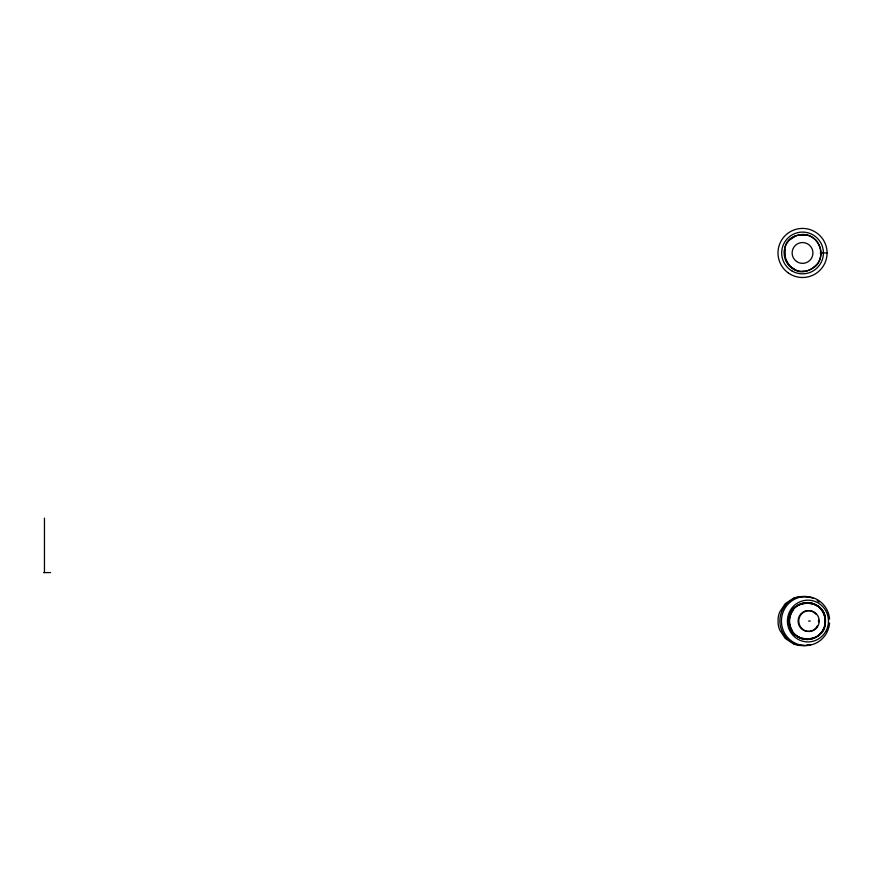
<?xml version="1.0" encoding="UTF-8"?>
<svg xmlns="http://www.w3.org/2000/svg" width="874" height="874" viewBox="0 0 874 874"><rect width="100%" height="100%" fill="white"/><g stroke="black" fill="none" stroke-linecap="round" stroke-linejoin="round"><path stroke-width="1.31" d="M825.253 621.043C826.793 644.783 787.835 644.673 789.058 621.043C787.911 597.335 826.575 597.346 825.427 621.043C825.701 644.903 788.643 645.078 789.244 621.043C787.867 597.379 826.629 597.379 825.253 621.043A18.409 18.092 90 0 0 807.161 602.634A18.409 18.092 -90 0 0 791.483 630.241A18.409 18.092 -90 0 0 822.827 630.241A18.409 18.092 -90 0 0 807.161 602.634M816.829 264.56C788.457 291.982 766.52 232.397 805.894 234.866M789.528 239.946L795.766 235.849M814.142 267.247C827.645 257.448 819.2 233.653 802.54 234.549L804.342 234.647M793.494 598.231L785.191 603.694L779.728 612.008A23.817 23.817 0 0 0 778.1 618.77L778.1 623.315A23.817 23.817 0 0 0 779.717 630.078L785.191 638.391L793.494 643.854M804.67 645.482L800.202 645.482A23.489 22.757 45 0 1 793.483 643.909M802.54 271.366L804.189 271.29M820.183 252.957L827.033 252.957M43.7 572.579L50.583 572.579M808.537 621.043L810.285 621.043M795.766 270.066L789.528 265.969L785.431 259.731M815.551 239.946L816.829 241.355M44.454 518.129L44.454 572.579M829.579 622.987A24.527 24.111 -90 0 1 792.947 641.964A24.527 24.111 -90 0 1 792.937 600.143A24.527 24.111 -90 0 1 829.579 619.12M810.624 644.63A24.538 24.122 -90 0 1 779.881 619.841A24.538 24.122 -90 0 1 812.864 598.231M817.179 600.504A24.538 24.122 -90 0 1 819.189 601.989M809.084 597.434A23.38 22.582 -45.1 0 0 804.67 596.581L800.202 596.603A23.489 22.669 -43 0 0 793.516 598.264M809.073 644.619A23.38 22.549 42.7 0 1 806.877 645.143M807.161 639.451A18.409 18.092 90 0 1 794.357 634.054M808.472 638.621A17.644 17.349 -90 0 1 805.347 638.621M792.39 630.7A17.644 17.349 -90 0 1 793.45 609.921M785.191 256.169A17.644 17.644 0 0 1 785.191 249.745M800.955 235.379A17.644 17.644 0 0 1 804.124 235.379M817.419 625.828A10.412 10.237 -90 0 1 802.419 629.553A10.412 10.237 -90 0 1 800.846 613.93A10.412 10.237 -90 0 1 816.272 614.477M818.512 620.103A10.412 10.237 -90 0 1 818.512 621.982M793.341 268.897A18.409 18.409 0 0 0 820.948 252.957A18.409 18.409 0 0 0 793.341 237.018A18.409 18.409 0 0 0 793.341 268.897M788.414 273.027A24.538 24.538 0 0 0 826.979 255.164A24.538 24.538 0 0 0 792.226 230.692A24.538 24.538 0 0 0 788.414 273.027M823.046 630.241A18.409 18.092 -90 0 0 807.379 602.634A18.409 18.092 -90 0 0 791.713 630.241A18.409 18.092 -90 0 0 823.046 630.241M825.712 631.476A20.878 20.517 -90 0 0 807.937 600.165A20.878 20.517 -90 0 0 790.172 631.476A20.878 20.517 -90 0 0 825.712 631.476M792.106 271.038A20.878 20.878 0 0 0 823.417 252.957A20.878 20.878 0 0 0 792.106 234.877A20.878 20.878 0 0 0 792.106 271.038M817.354 627.04A10.412 10.237 -90 0 0 809.903 610.675A10.412 10.237 -90 0 0 799.699 625.413A10.412 10.237 -90 0 0 817.354 627.04M796.542 261.468A10.412 10.412 0 0 0 812.907 253.897A10.412 10.412 0 0 0 798.17 243.507A10.412 10.412 0 0 0 796.542 261.468"/></g></svg>
